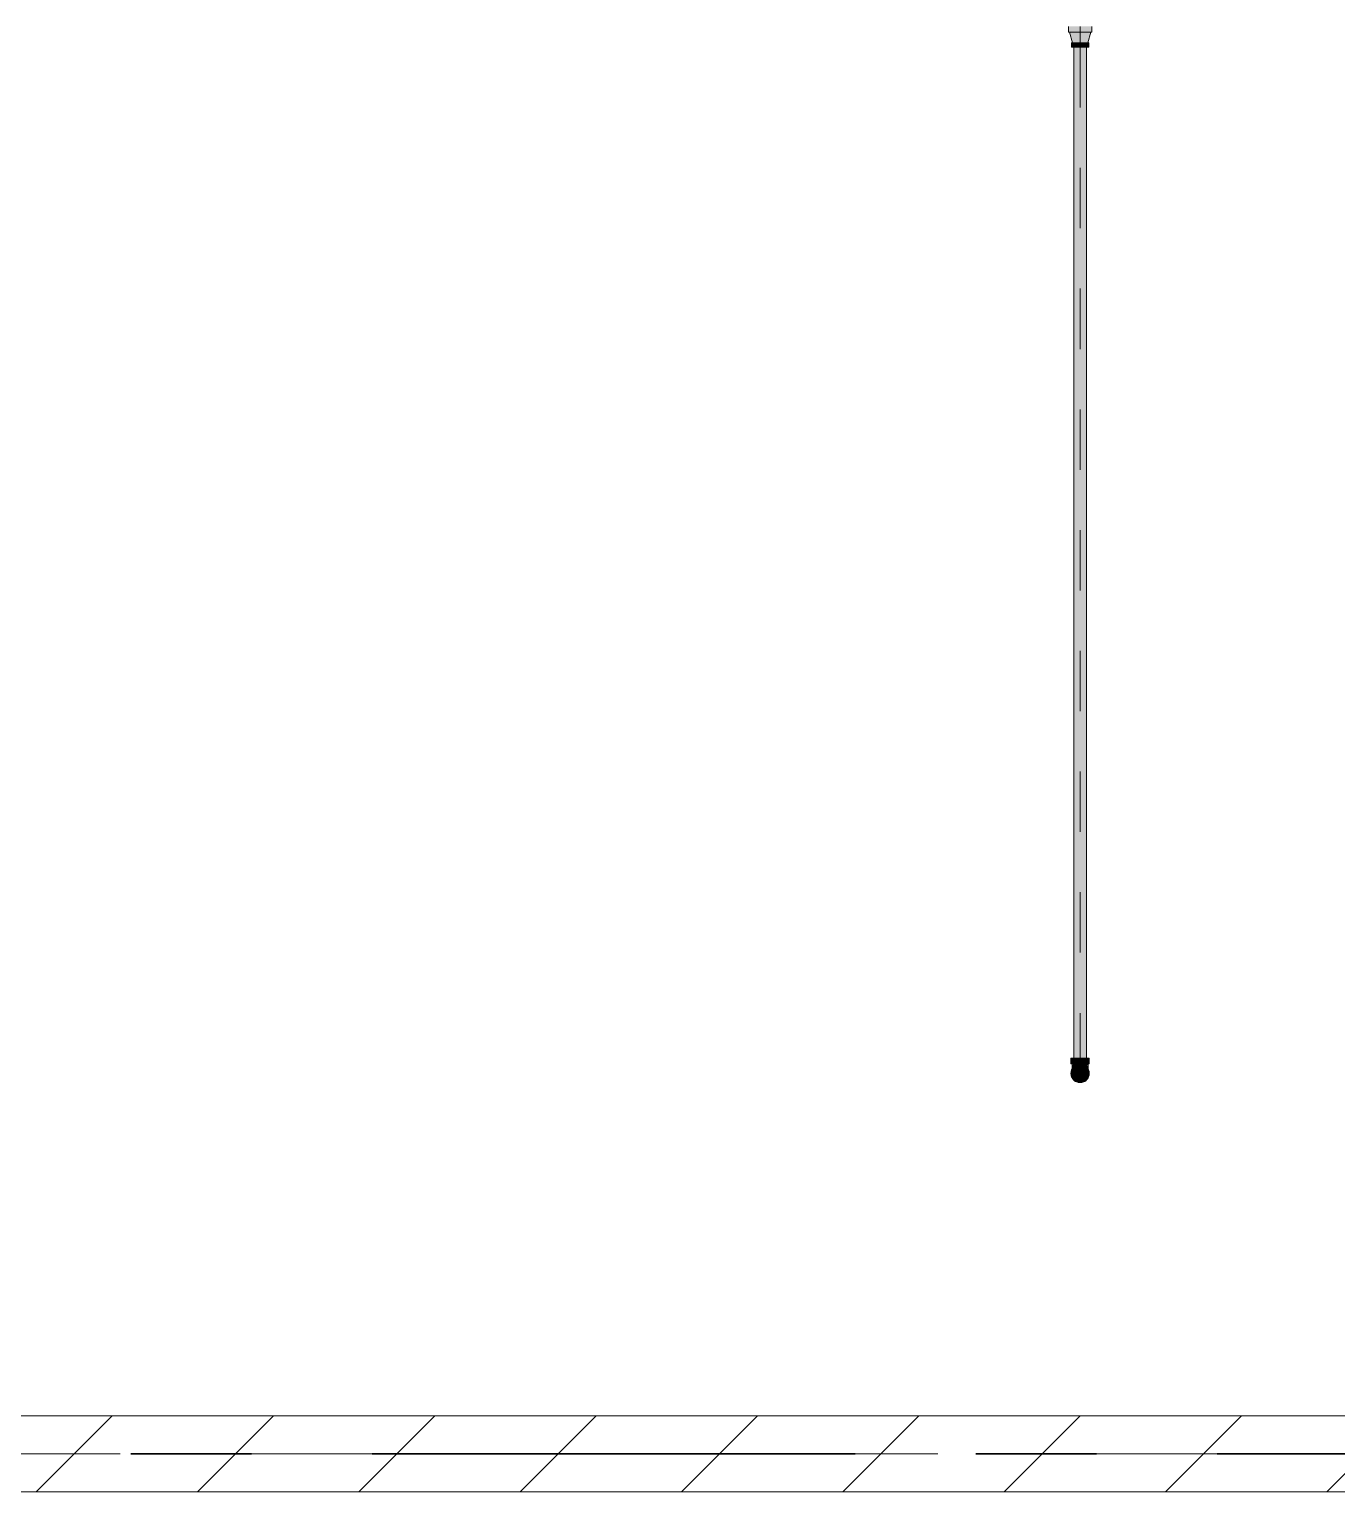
# Model space of a CAD drawing. Header units: millimetres. Extents: x -4000 to 187956, y -58990 to 162485.
# Drawn here: x 9386 to 12825, y 127350 to 131196 of the extents above; entities that cross this region are included whole.
import ezdxf

# ---------------------------------------------------------------- set-up
doc = ezdxf.new("R2010")
doc.units = ezdxf.units.MM
for name, pattern in [('Dash 1_16_', [317.5, 158.75, -158.75]), ('Grid Line', [2222.5, 1270, -317.5, 317.5, -317.5]), ('Grid Line 12_5mm', [2150, 1250, -300, 300, -300])]:
    doc.linetypes.add(name, pattern=pattern)
for name, color, linetype, lineweight in [('A-WALL', 113, 'Continuous', 13), ('A-WALL-PATT', 111, 'Continuous', 13), ('F-SPRN', 3, 'Continuous', 9), ('P-PIPE', 3, 'Continuous', 9), ('P-PIPE-CNTR', 3, 'Continuous', 9), ('S-GRID', 1, 'Continuous', 30)]:
    doc.layers.add(name, color=color, linetype=linetype, lineweight=lineweight)

# ---------------------------------------------------------------- blocks, each defined once
blk = doc.blocks.new('CMF2_NHAXUONG_A_rvt-1-0_000')
at = {"layer": 'A-WALL-PATT', "lineweight": 9}
h = blk.add_hatch(dxfattribs=at)
h.set_pattern_fill('FP_13', color=250, style=0, pattern_type=2)
h.set_pattern_definition([(45, (0, 0), (-212.132, 212.132), [])])
h.paths.add_polyline_path([(20963.6, 127349.9), (22449.8, 127349.9), (22449.8, 127549.9), (7950.1, 127549.9), (7950.1, 127349.9), (18696.1, 127349.9)])
at = {"layer": 'A-WALL', "color": 90, "lineweight": 15}
for p, q in [((22449.8, 127549.9), (7950.1, 127549.9)), ((7950.1, 127349.9), (22449.8, 127349.9))]:
    blk.add_line(p, q, dxfattribs=at)
at = {"layer": 'A-WALL', "color": 35, "lineweight": 15}
for p, q in [((22449.8, 127549.9), (7950.1, 127549.9)), ((7950.1, 127349.9), (22449.8, 127349.9))]:
    blk.add_line(p, q, dxfattribs=at)
at = {"layer": 'S-GRID', "linetype": 'Grid Line 12_5mm', "lineweight": 9}
blk.add_line((-824.3, 127450), (183641.1, 127450), dxfattribs=at)
blk = doc.blocks.new('Sprinkler_Up - DN20-V202-0_000')
at = {"layer": 'F-SPRN', "transparency": 33554534}
for points in [[(-13.5, 0), (-3.9, 0.7), (-1.7, 2.9), (-1.2, 3.5), (-0.6, 4), (0.6, 4), (1.2, 3.5), (1.7, 2.9), (4.6, 0), (22.2, 0), (18, 13.1), (6.9, 21.2), (-6.9, 21.2), (-18, 13.1), (-22.2, 0)], [(0, -21.2), (6.9, -21.2), (18, -13.1), (22.2, 0), (3.9, -0.7), (1.7, -2.9), (1.2, -3.5), (0.6, -4), (-0.6, -4), (-1.2, -3.5), (-1.7, -2.9), (-4.6, 0), (-22.2, 0), (-18, -13.1), (-6.9, -21.2)], [(0, -16.7), (4.3, -16.1), (11.8, -11.8), (16.1, -4.3), (16.1, 4.3), (11.8, 11.8), (8.3, 14.4), (0, 16.7), (-4.3, 16.1), (-11.8, 11.8), (-16.1, 4.3), (-16.1, -4.3), (-11.8, -11.8), (-8.3, -14.4)], [(0, -15.6), (7.8, -13.5), (13.5, -7.8), (15.1, -4), (15.1, 4), (13.5, 7.8), (7.8, 13.5), (0, 15.6), (-7.8, 13.5), (-11, 11), (-15.1, 4), (-15.1, -4), (-11, -11), (-7.8, -13.5)], [(-10.9, -5.5), (-10.9, 5.4), (-14.5, 5.4), (-14.5, -5.5)], [(-7.7, -5.5), (-7.7, 5.4), (-10.9, 5.4), (-10.9, -5.5)], [(0, -5.5), (0, 5.4), (-7.7, 5.4), (-7.7, -5.5)], [(0, 0), (5.7, 0), (2.9, 4.9), (-2.9, 4.9), (-5.7, 0)], [(-2.9, -4.9), (2.9, -4.9), (5.7, 0), (-5.7, 0)], [(-4.6, 0), (4.6, 0), (0, 4.6)], [(0, -4.6), (4.6, 0), (-4.6, 0)], [(0, -2.6), (1.3, 0), (-1.8, 0)], [(-1.3, 0), (1.8, 0), (0, 2.6)], [(7.7, -5.5), (7.7, 5.4), (0, 5.4), (0, -5.5)], [(10.9, -5.5), (10.9, 5.4), (7.7, 5.4), (7.7, -5.5)], [(14.5, -5.5), (14.5, 5.4), (10.9, 5.4), (10.9, -5.5)]]:
    blk.add_hatch(color=1, dxfattribs=at).paths.add_polyline_path(points)
at = {"layer": 'F-SPRN', "color": 1}
for p, q in [((-11.5, 5.4), (-14.5, 5.4)), ((-14.5, 5.4), (-11.3, 5.4)), ((-14.5, 5.4), (-14.5, 3.7)), ((-14.5, 3.3), (-14.5, 0)), ((-11.5, 5.4), (-11.5, 4)), ((-10.9, 1.9), (-10.9, 3.6)), ((-10.8, 5.4), (-8, 5.4)), ((-8.1, 5.4), (-10.8, 5.4)), ((-8.1, 5.4), (-8.1, 2.8)), ((-8.1, 2.5), (-8.1, 0.7)), ((-7.7, 4.8), (-7.7, 2.7)), ((-7.7, 4.8), (-7.7, 2.7)), ((-7.7, 2.1), (-7.7, 0.5)), ((-7.7, 2.1), (-7.7, 0.5)), ((-6.7, 5.4), (-4.7, 5.4)), ((-5.8, 3.8), (-5.8, 2.2)), ((-2.1, 0), (-2.1, 0)), ((-2.1, 0), (-2.1, -0.1)), ((-0.6, 2), (-0.6, 2)), ((-0.5, 2), (-0.6, 2)), ((0, 2.1), (-0.1, 2.1)), ((2.1, 0), (2.1, 0.1)), ((2.1, 0), (2.1, 0)), ((4.7, 5.4), (6.5, 5.4)), ((7.7, 5.4), (10.8, 5.4)), ((7.7, 5.2), (7.7, 2.7)), ((7.7, 5.2), (7.7, 2.7)), ((7.7, 2.3), (7.7, 0.5)), ((7.7, 2.3), (7.7, 0.5)), ((10.8, 5.4), (8.1, 5.4)), ((8.1, 5.4), (8.1, 2.8)), ((8.1, 2.5), (8.1, 0.4)), ((10.9, 5.4), (14.5, 5.4)), ((10.9, 3.6), (10.9, 0.2)), ((14.5, 5.4), (11.5, 5.4)), ((11.5, 5.4), (11.5, 4)), ((11.5, 3), (11.5, 0.2)), ((14.5, 5.4), (14.5, -5.5)), ((-14.5, -1.3), (-14.5, -3.7)), ((-11.1, -5.5), (-14.5, -5.5)), ((-14.5, -5.5), (-11.5, -5.5)), ((-10.9, -2.6), (-10.9, -1.3)), ((-10.8, -5.5), (-8.1, -5.5)), ((-7.8, -5.5), (-10.8, -5.5)), ((-8.1, -4.2), (-8.1, -5.5)), ((-7.7, -2.7), (-7.7, -4)), ((-7.7, -2.7), (-7.7, -4)), ((-7, -5.5), (-5.8, -5.5)), ((-4.8, -5.5), (-7, -5.5)), ((-5.8, -2.3), (-5.8, -3.8)), ((0, -2.1), (0.1, -2.1)), ((2, -0.7), (2, -0.6)), ((7, -5.5), (4.8, -5.5)), ((5.8, -2.2), (5.8, -3.8)), ((5.8, -5.5), (7, -5.5)), ((7.7, -0.5), (7.7, -2.3)), ((7.7, -0.5), (7.7, -2.3)), ((7.7, -2.7), (7.7, -5.4)), ((7.7, -2.7), (7.7, -5.4)), ((10.8, -5.5), (7.7, -5.5)), ((8.1, -0.4), (8.1, -2.5)), ((8.1, -2.8), (8.1, -5.5)), ((8.1, -5.5), (10.8, -5.5)), ((10.9, -0.2), (10.9, -3.6)), ((14.5, -5.5), (10.9, -5.5)), ((11.5, -0.2), (11.5, -3)), ((11.5, -4), (11.5, -5.5)), ((11.5, -5.5), (14.5, -5.5))]:
    blk.add_line(p, q, dxfattribs=at)
at = {"layer": 'F-SPRN', "color": 1, "flags": 128}
for points in [[(-0.6, 2), (-0.7, 2), (-0.8, 1.9), (-0.9, 1.9), (-0.9, 1.9), (-1, 1.8), (-1.1, 1.8), (-1.2, 1.7), (-1.2, 1.7), (-1.3, 1.6), (-1.4, 1.6), (-1.4, 1.5), (-1.5, 1.5), (-1.5, 1.4), (-1.6, 1.3), (-1.6, 1.3), (-1.7, 1.2), (-1.7, 1.1), (-1.8, 1.1), (-1.8, 1), (-1.9, 0.9), (-1.9, 0.8), (-1.9, 0.8), (-2, 0.7), (-2, 0.6), (-2, 0.5), (-2, 0.5), (-2, 0.4), (-2.1, 0.3), (-2.1, 0.2), (-2.1, 0.1), (-2.1, 0)], [(-0.1, 2.1), (-0.1, 2.1), (-0.2, 2.1), (-0.3, 2.1), (-0.4, 2), (-0.5, 2)], [(2.1, 0.1), (2.1, 0.2), (2.1, 0.2), (2.1, 0.3), (2, 0.4), (2, 0.5), (2, 0.6), (2, 0.7), (1.9, 0.7), (1.9, 0.8), (1.9, 0.9), (1.8, 1), (1.8, 1), (1.8, 1.1), (1.7, 1.2), (1.7, 1.2), (1.6, 1.3), (1.6, 1.4), (1.5, 1.4), (1.4, 1.5), (1.4, 1.5), (1.3, 1.6), (1.3, 1.7), (1.2, 1.7), (1.1, 1.7), (1.1, 1.8), (1, 1.8), (0.9, 1.9), (0.8, 1.9), (0.8, 1.9), (0.7, 2), (0.6, 2), (0.5, 2), (0.4, 2), (0.4, 2), (0.3, 2.1), (0.2, 2.1), (0.1, 2.1), (0, 2.1)], [(-2.1, -0.1), (-2.1, -0.2), (-2.1, -0.2), (-2.1, -0.3)], [(-2.1, -0.3), (-2, -0.4), (-2, -0.5), (-2, -0.6), (-2, -0.7), (-1.9, -0.7), (-1.9, -0.8), (-1.9, -0.9), (-1.8, -1), (-1.8, -1), (-1.8, -1.1), (-1.7, -1.2), (-1.7, -1.2), (-1.6, -1.3), (-1.6, -1.4), (-1.5, -1.4), (-1.4, -1.5), (-1.4, -1.5), (-1.3, -1.6), (-1.3, -1.7), (-1.2, -1.7), (-1.1, -1.7), (-1.1, -1.8), (-1, -1.8), (-0.9, -1.9), (-0.8, -1.9), (-0.8, -1.9), (-0.7, -2), (-0.6, -2), (-0.5, -2), (-0.4, -2), (-0.4, -2), (-0.3, -2.1), (-0.2, -2.1), (-0.1, -2.1), (0, -2.1)], [(0.1, -2.1), (0.1, -2.1), (0.2, -2.1), (0.3, -2.1), (0.4, -2), (0.5, -2), (0.6, -2), (0.6, -2), (0.7, -2), (0.8, -1.9), (0.9, -1.9), (0.9, -1.9), (1, -1.8), (1.1, -1.8), (1.2, -1.7), (1.2, -1.7), (1.3, -1.6), (1.4, -1.6), (1.4, -1.5), (1.5, -1.5), (1.5, -1.4), (1.6, -1.3), (1.6, -1.3), (1.7, -1.2), (1.7, -1.1), (1.8, -1.1), (1.8, -1), (1.9, -0.9), (1.9, -0.8), (1.9, -0.8), (2, -0.7)], [(2, -0.4), (2.1, -0.3), (2.1, -0.2)], [(2, -0.6), (2, -0.5), (2, -0.5), (2, -0.4)], [(2.1, -0.2), (2.1, -0.1), (2.1, 0)]]:
    blk.add_lwpolyline(points, dxfattribs=at)
at = {"layer": 'F-SPRN', "color": 1}
for radius, start, end in [(22.2, 360, 180), (21.9, 165.6773, 179.2615), (21.9, 144.7698, 164.8151), (21.9, 126.6942, 143.2701), (16.7, 167.6802, 180), (16.7, 167.6802, 180), (16.7, 155.3879, 164.9693), (16.7, 155.3879, 164.9693), (15.6, 166.4265, 180), (15.6, 166.4265, 180), (15.6, 150.9409, 165), (15.6, 159.6139, 165), (16.7, 136.7213, 149.931), (16.7, 136.7213, 149.931), (15.6, 150.9409, 156.3845), (15.6, 138.4214, 150), (15.6, 138.4214, 150), (21.9, 108.2621, 125.7507), (16.7, 121.4181, 130.5751), (16.7, 121.4181, 130.5751), (15.6, 120.5262, 133.2078), (15.6, 120.5262, 133.2078), (16.7, 106.5995, 120), (16.7, 106.5995, 120), (15.6, 114.4363, 119.9813), (15.6, 114.4363, 119.9813), (21.9, 99.348, 107.901), (4.63, 155.7832, 180), (4.63, 155.7832, 180), (16.7, 96.4143, 105), (16.7, 96.4143, 105), (4.63, 109.0192, 138.2703), (4.63, 109.0192, 138.2703), (21.9, 90.145, 98.8503), (15.6, 95.5762, 100.6843), (15.6, 95.5762, 100.6843), (2.56, 109.0192, 168.8278), (2.56, 109.0192, 168.8278), (2.04, 109.0192, 180), (16.7, 83.0684, 90), (16.7, 83.0684, 90), (4.63, 17.9592, 90), (4.63, 17.9592, 90), (3.81, 57.0577, 90), (2.56, 14.5599, 90), (2.56, 14.5599, 90), (2.04, 10.4703, 90), (21.9, 72.5583, 89.4624), (15.6, 75.573, 80.5892), (15.6, 75.573, 80.5892), (3.81, 16.1605, 43.8358), (15.6, 67.5614, 74.5481), (15.6, 67.5614, 74.5481), (16.7, 60, 75), (16.7, 60, 75), (15.6, 60.0187, 65.5637), (15.6, 60.0187, 65.5637), (21.9, 54.2493, 71.7379), (15.6, 46.7922, 60), (15.6, 46.7922, 60), (16.7, 49.4249, 58.5819), (16.7, 49.4249, 58.5819), (15.6, 30, 41.5786), (15.6, 30, 41.5786), (16.7, 30, 43.2787), (16.7, 30, 43.2787), (21.9, 36.7299, 53.3058), (15.6, 23.6155, 29.5646), (15.6, 15, 29.5646), (15.6, 15, 20.3861), (16.7, 15, 24.6121), (16.7, 15, 24.6121), (15.6, 360, 13.6618), (15.6, 0, 13.6618), (16.7, 360, 12.3198), (16.7, 0, 12.3198), (21.9, 15.1849, 35.2302), (21.9, 0.7385, 14.3227), (22.2, 180, 360), (21.9, 180.7385, 194.3227), (21.9, 195.1849, 215.2302), (21.9, 216.7299, 233.3058), (16.7, 180, 192.3198), (16.7, 180, 192.3198), (16.7, 195.0307, 204.6121), (16.7, 195.0307, 204.6121), (15.6, 181.9082, 193.6618), (15.6, 181.9082, 193.6618), (15.6, 197.3339, 209.5646), (15.6, 197.3339, 209.5646), (16.7, 210.069, 223.2787), (16.7, 210.069, 223.2787), (15.6, 212.5472, 221.5786), (15.6, 212.5472, 221.5786), (21.9, 234.2493, 251.7379), (16.7, 229.4249, 238.5819), (16.7, 229.4249, 238.5819), (15.6, 233.795, 240), (15.6, 233.795, 240), (16.7, 240, 255), (16.7, 240, 255), (15.6, 240.0187, 254.5481), (15.6, 240.0187, 254.5481), (21.9, 252.5583, 269.4624), (4.63, 197.9592, 0), (4.63, 197.9592, 270), (15.6, 255, 267.64), (15.6, 255, 267.64), (3.81, 196.1605, 360), (2.56, 191.1677, 0), (2.56, 191.1677, 360), (2.04, 190.4703, 0), (16.7, 263.0684, 270), (16.7, 263.0684, 270), (4.63, 270, 360), (21.9, 270.145, 278.8503), (15.6, 275.5762, 280.6843), (15.6, 275.5762, 280.6843), (16.7, 276.4143, 285), (16.7, 276.4143, 285), (21.9, 279.348, 287.901), (16.7, 286.5995, 300), (16.7, 286.5995, 300), (15.6, 294.4363, 299.9813), (15.6, 294.4363, 299.9813), (21.9, 288.2621, 305.7507), (15.6, 300, 313.2078), (15.6, 300, 313.2078), (16.7, 301.4181, 310.5751), (16.7, 301.4181, 310.5751), (15.6, 318.4214, 330), (15.6, 318.4214, 330), (16.7, 316.7213, 330), (16.7, 316.7213, 330), (21.9, 306.6942, 323.2701), (15.6, 330.4354, 345), (15.6, 330.4354, 336.3845), (15.6, 339.6139, 345), (15.6, 346.3382, 360), (15.6, 346.3382, 360), (16.7, 335.3879, 345), (16.7, 335.3879, 345), (16.7, 347.6802, 360), (16.7, 347.6802, 360), (21.9, 324.7698, 344.8151), (21.9, 345.6773, 359.2615)]:
    blk.add_arc((0, 0), radius, start, end, dxfattribs=at)
blk = doc.blocks.new('Steel_Transition_Threaded_HoaPhat - Standard-V190-0_000')
at = {"layer": 'P-PIPE', "lineweight": 13, "transparency": 33554534}
h = blk.add_hatch(color=1, dxfattribs=at)
h.paths.add_polyline_path([(6750, 128427.6), (6755.8, 128428.4), (6761.3, 128430.6), (6765.9, 128434.2), (6769.5, 128438.8), (6771.7, 128444.3), (6772.5, 128450.1), (6771.7, 128455.9), (6769.5, 128461.3), (6765.9, 128466), (6761.3, 128469.6), (6755.8, 128471.8), (6750, 128472.6), (6744.2, 128471.8), (6738.8, 128469.6), (6734.1, 128466), (6730.5, 128461.3), (6728.3, 128455.9), (6727.5, 128450.1), (6728.3, 128444.3), (6730.5, 128438.8), (6734.1, 128434.2), (6738.8, 128430.6), (6744.2, 128428.4)])
h.paths.add_polyline_path([(6750, 128430), (6744.8, 128430.7), (6740, 128432.7), (6735.8, 128435.9), (6732.6, 128440), (6730.6, 128444.9), (6729.9, 128450.1), (6730.6, 128455.3), (6732.6, 128460.1), (6735.8, 128464.3), (6740, 128467.5), (6744.8, 128469.5), (6750, 128470.2), (6755.2, 128469.5), (6760.1, 128467.5), (6764.2, 128464.3), (6767.4, 128460.1), (6769.4, 128455.3), (6770.1, 128450.1), (6769.4, 128444.9), (6767.4, 128440), (6764.2, 128435.9), (6760.1, 128432.7), (6755.2, 128430.7)])
for points in [[(6750, 128430), (6750, 128433.7), (6741.8, 128435.9), (6735.8, 128441.9), (6733.6, 128450.1), (6735.8, 128458.3), (6741.8, 128464.3), (6750, 128466.5), (6750, 128470.2), (6744.8, 128469.5), (6740, 128467.5), (6735.8, 128464.3), (6732.6, 128460.1), (6730.6, 128455.3), (6729.9, 128450.1), (6730.6, 128444.9), (6732.6, 128440), (6735.8, 128435.9), (6740, 128432.7), (6744.8, 128430.7)], [(6750, 128431.6), (6754.8, 128432.2), (6759.3, 128434.1), (6763.1, 128437), (6766, 128440.8), (6767.9, 128445.3), (6768.5, 128450.1), (6767.9, 128454.9), (6766, 128459.3), (6763.1, 128463.2), (6759.3, 128466.1), (6754.8, 128468), (6750, 128468.6), (6745.2, 128468), (6740.8, 128466.1), (6736.9, 128463.2), (6734, 128459.3), (6732.1, 128454.9), (6731.5, 128450.1), (6732.1, 128445.3), (6734, 128440.8), (6736.9, 128437), (6740.8, 128434.1), (6745.2, 128432.2)], [(6750, 128430), (6755.2, 128430.7), (6760.1, 128432.7), (6764.2, 128435.9), (6767.4, 128440), (6769.4, 128444.9), (6770.1, 128450.1), (6769.4, 128455.3), (6767.4, 128460.1), (6764.2, 128464.3), (6760.1, 128467.5), (6755.2, 128469.5), (6750, 128470.2), (6750, 128466.5), (6758.2, 128464.3), (6764.2, 128458.3), (6766.4, 128450.1), (6764.2, 128441.9), (6758.2, 128435.9), (6750, 128433.7)]]:
    blk.add_hatch(color=1, dxfattribs=at).paths.add_polyline_path(points)
at = {"layer": 'P-PIPE', "color": 20, "lineweight": 13}
for radius, start, end in [(22.5, 90, 270), (22.5, 135, 150), (20.1, 135, 148.1553), (18.5, 136.4297, 150), (18.5, 136.4297, 150), (22.5, 120, 135), (20.1, 128.8856, 135), (18.5, 123.4976, 133.2041), (18.5, 123.4976, 133.2041), (20.1, 120, 125.0043), (22.5, 105, 120), (16.4, 121.0738, 128.0319), (20.1, 109.6859, 120), (18.5, 106.819, 120), (18.5, 106.819, 120), (16.4, 115.1607, 120), (16.4, 107.4657, 111.9681), (22.5, 90, 105), (20.1, 100.9975, 105), (18.5, 91.4353, 103.2046), (18.5, 91.4353, 103.2046), (16.4, 96.2132, 104.6042), (20.1, 90.5246, 98.5089), (22.5, 75, 90), (22.5, 270, 90), (18.5, 78.0986, 90), (18.5, 78.0986, 90), (20.1, 75.0607, 87.9279), (18.5, 60, 75), (18.5, 60, 75), (16.4, 66.9681, 72.9388), (20.1, 60, 75), (22.5, 60, 75), (16.4, 50.4733, 56.6389), (20.1, 54.9957, 60), (18.5, 46.7959, 56.5024), (18.5, 46.7959, 56.5024), (22.5, 45, 60), (20.1, 45, 51.1144), (18.5, 30, 43.5703), (18.5, 30, 43.5703), (20.1, 31.8447, 45), (22.5, 30, 45), (22.5, 165, 180), (22.5, 180, 195), (22.5, 150, 165), (22.5, 195, 210), (20.1, 166.0499, 180), (20.1, 180, 193.9501), (22.5, 210, 225), (20.1, 150, 162.7449), (20.1, 197.2551, 210), (18.5, 166.5939, 193.4061), (18.5, 166.5939, 180), (18.5, 180, 193.4061), (18.5, 157.6232, 165), (18.5, 157.6232, 165), (18.5, 195, 202.3768), (18.5, 195, 202.3768), (20.1, 211.8447, 225), (16.4, 168.5467, 178.9063), (16.4, 184.8393, 191.4533), (18.5, 210, 223.5703), (18.5, 210, 223.5703), (22.5, 225, 240), (16.4, 158.0319, 163.506), (16.4, 143.5463, 150), (20.1, 225, 231.1144), (16.4, 210.6635, 216.4537), (18.5, 226.7959, 236.5024), (18.5, 226.7959, 236.5024), (20.1, 234.9957, 240), (22.5, 240, 255), (16.4, 230.4733, 236.6389), (20.1, 240, 255), (18.5, 240, 255), (18.5, 240, 255), (16.4, 240, 246.5955), (22.5, 255, 270), (16.4, 250.3629, 255), (20.1, 255.0607, 267.9279), (18.5, 258.0986, 270), (18.5, 258.0986, 270), (16.4, 264.1652, 268.506), (22.5, 270, 285), (20.1, 270.5246, 278.5089), (18.5, 271.4353, 283.2046), (18.5, 271.4353, 283.2046), (16.4, 276.2132, 283.9063), (20.1, 280.9975, 285), (16.4, 287.4657, 291.9681), (18.5, 286.819, 300), (18.5, 286.819, 300), (22.5, 285, 300), (16.4, 293.4045, 300), (20.1, 289.6859, 300), (20.1, 300, 305.0043), (18.5, 303.4976, 313.2041), (18.5, 303.4976, 313.2041), (22.5, 300, 315), (20.1, 308.8856, 315), (16.4, 30, 38.0319), (18.5, 316.4297, 330), (18.5, 316.4297, 330), (20.1, 315, 328.1553), (16.4, 338.0319, 342.8691), (22.5, 315, 330), (16.4, 353.5463, 8.0319), (18.5, 15, 22.3768), (18.5, 15, 22.3768), (18.5, 337.6232, 345), (18.5, 337.6232, 345), (20.1, 17.2551, 30), (20.1, 330, 342.7449), (18.5, 346.5939, 13.4061), (18.5, 0, 13.4061), (18.5, 346.5939, 0), (22.5, 15, 30), (20.1, 0, 13.9501), (20.1, 346.0499, 0), (22.5, 330, 345), (22.5, 0, 15), (22.5, 345, 0)]:
    blk.add_arc((6750, 128450.1), radius, start, end, dxfattribs=at)
blk = doc.blocks.new('Steel_Elbow_Threaded_HoaPhat - Standard-V203-0_000')
at = {"layer": 'P-PIPE', "lineweight": 13, "transparency": 33554534}
for points in [[(12133, 128475.5), (12150, 128475.5), (12150, 128490.6), (12125.9, 128490.6), (12126.7, 128475.5), (12129.1, 128475.5)], [(12150, 128426), (12156.2, 128426.8), (12162.1, 128429.2), (12167.1, 128433), (12170.9, 128438), (12173.3, 128443.8), (12174.1, 128450.1), (12173.3, 128456.3), (12170.9, 128462.1), (12167.1, 128467.1), (12162.1, 128471), (12156.2, 128473.4), (12150, 128474.2), (12143.8, 128473.4), (12137.9, 128471), (12133, 128467.1), (12129.1, 128462.1), (12126.7, 128456.3), (12125.9, 128450.1), (12126.7, 128443.8), (12129.1, 128438), (12133, 128433), (12137.9, 128429.2), (12143.8, 128426.8)], [(12174.1, 128475.5), (12173.3, 128490.6), (12150, 128490.6), (12150, 128475.5), (12173.3, 128475.5)]]:
    blk.add_hatch(color=1, dxfattribs=at).paths.add_polyline_path(points)
h = blk.add_hatch(color=1, dxfattribs=at)
h.paths.add_polyline_path([(12142.8, 128470), (12140.3, 128470), (12144.1, 128471.9)])
h.paths.add_polyline_path([(12129.8, 128460.2), (12131.2, 128460.7), (12137.2, 128467.6), (12142.8, 128470), (12150, 128471.2), (12150, 128475.5), (12131.7, 128475.5), (12130.3, 128471.7), (12130.1, 128464.3)])
h = blk.add_hatch(color=1, dxfattribs=at)
h.paths.add_polyline_path([(12166.9, 128465.3), (12169.5, 128460.7), (12168.6, 128464.6)])
h.paths.add_polyline_path([(12170.9, 128458.6), (12170.6, 128467.2), (12169.5, 128466.8), (12169.4, 128470.9), (12170.7, 128471.2), (12169.6, 128475.5), (12150, 128475.5), (12150, 128471.2), (12157.2, 128470), (12155.9, 128471.9), (12163.4, 128467.2), (12167.4, 128463.1), (12166.2, 128468.2), (12168.6, 128464.6)])
at = {"layer": 'P-PIPE', "color": 20, "lineweight": 13}
for p, q in [((12125.9, 128490.6), (12125.9, 128475.5)), ((12126.7, 128490.6), (12125.9, 128490.6)), ((12150, 128490.6), (12125.9, 128490.6)), ((12125.9, 128475.5), (12126.7, 128475.5)), ((12125.9, 128475.5), (12150, 128475.5)), ((12129.1, 128490.6), (12126.7, 128490.6)), ((12126.7, 128475.5), (12129.1, 128475.5)), ((12129.2, 128475.5), (12128.9, 128475.5)), ((12129.2, 128475.5), (12128.9, 128475.5)), ((12128.9, 128460.9), (12128.9, 128461.8)), ((12133, 128490.6), (12129.1, 128490.6)), ((12129.1, 128475.5), (12131.5, 128475.5)), ((12131.7, 128475.5), (12129.2, 128475.5)), ((12131.7, 128475.5), (12129.2, 128475.5)), ((12131.5, 128475.5), (12133, 128475.5)), ((12132.8, 128475.5), (12131.7, 128475.5)), ((12136.4, 128475.5), (12131.7, 128475.5)), ((12137.9, 128490.6), (12133.8, 128490.6)), ((12136.4, 128475.5), (12133.8, 128475.5)), ((12134, 128475.5), (12142.7, 128475.5)), ((12142.8, 128475.5), (12136.4, 128475.5)), ((12142.8, 128475.5), (12136.4, 128475.5)), ((12143.8, 128490.6), (12138.2, 128490.6)), ((12150, 128475.5), (12143.7, 128475.5)), ((12150, 128475.5), (12143.7, 128475.5)), ((12150, 128490.6), (12143.8, 128490.6)), ((12143.8, 128475.5), (12150, 128475.5)), ((12156.2, 128490.6), (12150, 128490.6)), ((12174.1, 128490.6), (12150, 128490.6)), ((12150, 128475.5), (12156.2, 128475.5)), ((12150, 128475.5), (12174.1, 128475.5)), ((12156.3, 128475.5), (12150, 128475.5)), ((12156.3, 128475.5), (12150, 128475.5)), ((12161.8, 128490.6), (12156.2, 128490.6)), ((12163.6, 128475.5), (12157.2, 128475.5)), ((12163.6, 128475.5), (12157.2, 128475.5)), ((12157.3, 128475.5), (12166, 128475.5)), ((12166.2, 128490.6), (12162.1, 128490.6)), ((12166.2, 128475.5), (12163.6, 128475.5)), ((12168.3, 128475.5), (12163.6, 128475.5)), ((12170.9, 128490.6), (12167.1, 128490.6)), ((12167.1, 128475.5), (12169.7, 128475.5)), ((12168.3, 128475.5), (12167.2, 128475.5)), ((12169.9, 128475.5), (12168.3, 128475.5)), ((12170.8, 128475.5), (12168.3, 128475.5)), ((12169.7, 128475.5), (12170.9, 128475.5)), ((12170.8, 128475.5), (12169.9, 128475.5)), ((12171.2, 128475.5), (12170.8, 128475.5)), ((12171.2, 128475.5), (12170.8, 128475.5)), ((12173.3, 128490.6), (12170.9, 128490.6)), ((12170.9, 128475.5), (12173.3, 128475.5)), ((12171.2, 128462), (12171.2, 128461.2)), ((12174.1, 128490.6), (12173.3, 128490.6)), ((12173.3, 128475.5), (12174.1, 128475.5)), ((12174.1, 128475.5), (12174.1, 128490.6)), ((12128.9, 128460.1), (12128.9, 128460.9)), ((12128.9, 128459.3), (12128.9, 128460.1)), ((12128.9, 128458.5), (12128.9, 128459.3)), ((12128.9, 128457.8), (12128.9, 128458.5)), ((12128.9, 128457.1), (12128.9, 128457.8)), ((12128.9, 128456.4), (12128.9, 128457.1)), ((12128.9, 128455.7), (12128.9, 128456.4)), ((12128.9, 128455.1), (12128.9, 128455.7)), ((12128.9, 128454.5), (12128.9, 128455.1)), ((12128.9, 128454), (12128.9, 128454.5)), ((12128.9, 128451.1), (12128.9, 128451.4)), ((12128.9, 128450.1), (12128.9, 128450.1)), ((12128.9, 128449.9), (12128.9, 128450.1)), ((12128.9, 128449), (12128.9, 128449.9)), ((12128.9, 128448.2), (12128.9, 128449)), ((12129, 128447.3), (12128.9, 128448.2)), ((12129.5, 128444.8), (12129.3, 128445.7)), ((12129.7, 128444), (12129.5, 128444.8)), ((12130, 128443.2), (12129.7, 128444)), ((12130.3, 128442.4), (12130, 128443.2)), ((12131.3, 128440.1), (12131, 128440.9)), ((12131.8, 128439.4), (12131.3, 128440.1)), ((12132.2, 128438.7), (12131.8, 128439.4)), ((12135.4, 128434.8), (12134.8, 128435.4)), ((12137.4, 128433.1), (12136.7, 128433.6)), ((12142.6, 128430.3), (12141.8, 128430.6)), ((12143.3, 128430), (12142.6, 128430.3)), ((12150.2, 128428.9), (12150, 128428.9)), ((12152.8, 128429.1), (12151.9, 128429)), ((12153.6, 128429.2), (12152.8, 128429.1)), ((12159.2, 128431.1), (12158.4, 128430.7)), ((12160, 128431.4), (12159.2, 128431.1)), ((12160.7, 128431.8), (12160, 128431.4)), ((12162.8, 128433.3), (12162.1, 128432.8)), ((12163.5, 128433.8), (12162.8, 128433.3)), ((12164.1, 128434.3), (12163.5, 128433.8)), ((12164.7, 128434.9), (12164.1, 128434.3)), ((12165.3, 128435.5), (12164.7, 128434.9)), ((12165.9, 128436.1), (12165.3, 128435.5)), ((12166.4, 128436.8), (12165.9, 128436.1)), ((12167, 128437.5), (12166.4, 128436.8)), ((12167.5, 128438.1), (12167, 128437.5)), ((12167.9, 128438.9), (12167.5, 128438.1)), ((12169.1, 128441.1), (12168.8, 128440.3)), ((12169.5, 128441.9), (12169.1, 128441.1)), ((12169.8, 128442.6), (12169.5, 128441.9)), ((12170.1, 128443.4), (12169.8, 128442.6)), ((12170.3, 128444.2), (12170.1, 128443.4)), ((12170.5, 128445.1), (12170.3, 128444.2)), ((12170.7, 128445.9), (12170.5, 128445.1)), ((12170.9, 128446.7), (12170.7, 128445.9)), ((12171.2, 128461.2), (12171.2, 128460.3)), ((12171.2, 128460.3), (12171.2, 128459.5)), ((12171.2, 128459.5), (12171.2, 128458.7)), ((12171.2, 128458.7), (12171.2, 128458)), ((12171.2, 128458), (12171.2, 128457.3)), ((12171.2, 128457.3), (12171.2, 128456.6)), ((12171.2, 128456.6), (12171.2, 128455.9)), ((12171.2, 128455.9), (12171.2, 128455.3)), ((12171.2, 128455.3), (12171.2, 128454.7)), ((12171.2, 128454.7), (12171.2, 128454.1)), ((12171.2, 128453.1), (12171.2, 128452.6)), ((12171.2, 128451.8), (12171.2, 128451.5)), ((12171.2, 128450.5), (12171.2, 128450.3)), ((12171.2, 128450.3), (12171.2, 128450.2)), ((12171.2, 128450.2), (12171.2, 128450.1)), ((12171.2, 128450.1), (12171.2, 128450.1))]:
    blk.add_line(p, q, dxfattribs=at)
at = {"layer": 'P-PIPE', "color": 20, "lineweight": 13, "flags": 128}
for points in [[(12128.9, 128461.8), (12128.9, 128462.6), (12128.9, 128463.5), (12128.9, 128464.4), (12128.9, 128465.4), (12128.9, 128466.3), (12128.9, 128467.3), (12128.9, 128468.2), (12128.9, 128469.2), (12128.9, 128470.2), (12128.9, 128471.2), (12128.9, 128472.2), (12128.9, 128473.2), (12128.9, 128474.2), (12128.9, 128475.2), (12128.9, 128475.5)], [(12171.2, 128475.5), (12171.2, 128474.5), (12171.2, 128473.5), (12171.2, 128472.5), (12171.2, 128471.5), (12171.2, 128470.5), (12171.2, 128469.5), (12171.2, 128468.5), (12171.2, 128467.5), (12171.2, 128466.6), (12171.2, 128465.6), (12171.2, 128464.7), (12171.2, 128463.8), (12171.2, 128462.9), (12171.2, 128462)], [(12128.9, 128453), (12128.9, 128453.4), (12128.9, 128454)], [(12128.9, 128451.4), (12128.9, 128451.7), (12128.9, 128452.1), (12128.9, 128452.5), (12128.9, 128453)], [(12128.9, 128450.6), (12128.9, 128450.8), (12128.9, 128451.1)], [(12128.9, 128450.1), (12128.9, 128450.2), (12128.9, 128450.3), (12128.9, 128450.4), (12128.9, 128450.6)], [(12129.3, 128445.7), (12129.2, 128446.5), (12129, 128447.3)], [(12131, 128440.9), (12130.6, 128441.6), (12130.3, 128442.4)], [(12133.7, 128436.6), (12133.2, 128437.3), (12132.7, 128438), (12132.2, 128438.7)], [(12134.8, 128435.4), (12134.3, 128436), (12133.7, 128436.6)], [(12136.7, 128433.6), (12136.1, 128434.2), (12135.4, 128434.8)], [(12138.8, 128432.2), (12138.1, 128432.6), (12137.4, 128433.1)], [(12140.2, 128431.3), (12139.5, 128431.7), (12138.8, 128432.2)], [(12141.8, 128430.6), (12141, 128431), (12140.2, 128431.3)], [(12145, 128429.5), (12144.2, 128429.8), (12143.3, 128430)], [(12146.6, 128429.2), (12145.8, 128429.4), (12145, 128429.5)], [(12148.3, 128429), (12147.5, 128429.1), (12146.6, 128429.2)], [(12150, 128428.9), (12149.2, 128429), (12148.3, 128429)], [(12151.9, 128429), (12151.1, 128429), (12150.2, 128428.9)], [(12155.3, 128429.6), (12154.4, 128429.4), (12153.6, 128429.2)], [(12156.9, 128430.1), (12156.1, 128429.8), (12155.3, 128429.6)], [(12158.4, 128430.7), (12157.7, 128430.4), (12156.9, 128430.1)], [(12162.1, 128432.8), (12161.4, 128432.3), (12160.7, 128431.8)], [(12168.8, 128440.3), (12168.4, 128439.6), (12167.9, 128438.9)], [(12171.1, 128448.4), (12171, 128447.6), (12170.9, 128446.7)], [(12171.2, 128450.1), (12171.1, 128449.2), (12171.1, 128448.4)], [(12171.2, 128454.1), (12171.2, 128453.6), (12171.2, 128453.1)], [(12171.2, 128452.6), (12171.2, 128452.2), (12171.2, 128451.8)], [(12171.2, 128451.5), (12171.2, 128451.2), (12171.2, 128450.9)], [(12171.2, 128450.9), (12171.2, 128450.7), (12171.2, 128450.5)]]:
    blk.add_lwpolyline(points, dxfattribs=at)
at = {"layer": 'P-PIPE', "color": 20, "lineweight": 13}
for radius, start, end in [(24.1, 90, 270), (24.1, 150, 165), (24.1, 135, 150), (24.1, 120, 135), (21.1, 130, 141.5854), (21.1, 112.9377, 125.8024), (24.1, 105, 120), (24.1, 90, 105), (21.1, 99.9464, 104.9657), (21.1, 90, 98.9621), (24.1, 75, 90), (24.1, 270, 90), (21.1, 75.0343, 90), (24.1, 60, 75), (21.1, 60.7988, 67.6705), (21.1, 54.1976, 59.9895), (24.1, 45, 60), (21.1, 38.4146, 50), (24.1, 30, 45), (24.1, 15, 30), (24.1, 165, 180), (24.1, 180, 195), (24.1, 195, 210), (21.1, 172.25, 178.0438), (21.1, 181.9711, 187.2923), (24.1, 210, 225), (21.1, 165.7465, 170), (21.1, 190, 194.2657), (21.1, 150.0076, 164.9665), (21.1, 195.0455, 203.6505), (21.1, 205.3748, 209.9974), (21.1, 213.7495, 218.4271), (24.1, 225, 240), (21.1, 218.9611, 230), (21.1, 234.2198, 247.0686), (24.1, 240, 255), (24.1, 255, 270), (21.1, 255.037, 270), (24.1, 270, 285), (21.1, 271.1041, 276.3537), (21.1, 279.9303, 284.963), (24.1, 285, 300), (21.1, 292.3235, 303.6981), (24.1, 300, 315), (21.1, 310, 321.0389), (21.1, 321.5729, 325.795), (24.1, 315, 330), (21.1, 15.0335, 29.9924), (21.1, 330.0026, 334.1966), (21.1, 336.3495, 344.9545), (21.1, 345.7343, 350), (24.1, 330, 345), (21.1, 1.9562, 7.75), (21.1, 352.7077, 358.0289), (24.1, 0, 15), (24.1, 345, 0)]:
    blk.add_arc((12150, 128450.1), radius, start, end, dxfattribs=at)

msp = doc.modelspace()

# ---------------------------------------------------------------- block references
at = {"lineweight": 5}
msp.add_blockref('CMF2_NHAXUONG_A_rvt-1-0_000', (0, 0), dxfattribs=at)

# ---------------------------------------------------------------- next in the draw order: hatches: boundary and pattern name
at = {"layer": 'P-PIPE', "transparency": 33554534}
for points in [[(12119.2, 131188.6), (12180.8, 131188.6), (12179.8, 131203.5), (12119.2, 131203.5)], [(12164.2, 131160.7), (12170.1, 131160.7), (12177.1, 131188.6), (12121.9, 131188.6), (12130.6, 131160.7), (12160.1, 131160.7)], [(12172.5, 131148.9), (12171.7, 131160.7), (12127.5, 131160.7), (12128.3, 131148.9), (12171.7, 131148.9)], [(12150, 128490.6), (12150, 131148.9), (12133.3, 131148.9), (12133.9, 128490.6), (12145.7, 128490.6)], [(12150, 128490.6), (12166.7, 128490.6), (12166.1, 131148.9), (12150, 131148.9), (12150, 128506)], [(12141.7, 128435.6), (12142.8, 128437.6), (12141.7, 128441.7), (12142.8, 128445.9), (12145.8, 128449), (12157.2, 128454.3), (12158.4, 128458.4), (12157.2, 128462.6), (12155.9, 128464.3), (12150, 128466.8), (12141.7, 128464.6), (12135.5, 128458.4), (12133.3, 128450.1), (12135.5, 128441.7), (12138.2, 128438.3)], [(12150, 128433.4), (12158.4, 128435.6), (12161.8, 128438.3), (12166.1, 128445.8), (12166.1, 128454.4), (12161.8, 128461.9), (12158.4, 128464.6), (12150, 128466.8), (12145.7, 128466.2), (12138.2, 128461.9), (12133.9, 128454.4), (12133.9, 128445.8), (12138.2, 128438.3), (12141.7, 128435.6)]]:
    msp.add_hatch(color=1, dxfattribs=at).paths.add_polyline_path(points)

# ---------------------------------------------------------------- next in the draw order: linework, layer by layer
at = {"layer": 'P-PIPE', "color": 20, "lineweight": 13}
for p, q in [((12119.2, 131203.5), (12119.2, 131188.6)), ((12180.8, 131188.6), (12180.8, 131203.5)), ((12119.2, 131188.6), (12120.3, 131188.6)), ((12119.2, 131188.6), (12180.8, 131188.6)), ((12120.3, 131188.6), (12121.7, 131188.6)), ((12121.9, 131188.6), (12129.9, 131160.7)), ((12123.3, 131188.6), (12142, 131188.6)), ((12127.5, 131160.7), (12127.5, 131148.9)), ((12172.5, 131160.7), (12127.5, 131160.7)), ((12128.3, 131160.7), (12127.5, 131160.7)), ((12129.8, 131160.7), (12128.3, 131160.7)), ((12144.2, 131160.7), (12130.6, 131160.7)), ((12142.7, 131188.6), (12157.3, 131188.6)), ((12150, 131160.7), (12144.8, 131160.7)), ((12155.2, 131160.7), (12150, 131160.7)), ((12169.4, 131160.7), (12155.8, 131160.7)), ((12158, 131188.6), (12171.8, 131188.6)), ((12170.1, 131160.7), (12178.1, 131188.6)), ((12171.7, 131160.7), (12170.2, 131160.7)), ((12172.5, 131160.7), (12171.7, 131160.7)), ((12171.8, 131188.6), (12176.7, 131188.6)), ((12172.5, 131148.9), (12172.5, 131160.7)), ((12178.3, 131188.6), (12179.8, 131188.6)), ((12179.8, 131188.6), (12180.8, 131188.6)), ((12127.5, 131148.9), (12128.3, 131148.9)), ((12127.5, 131148.9), (12172.5, 131148.9)), ((12128.3, 131148.9), (12130.5, 131148.9)), ((12130.5, 131148.9), (12133.2, 131148.9)), ((12133.3, 131148.9), (12133.3, 128490.6)), ((12133.9, 131148.9), (12133.3, 131148.9)), ((12138.2, 131148.9), (12134, 131148.9)), ((12134.1, 131148.9), (12138.1, 131148.9)), ((12161.3, 131148.9), (12138.7, 131148.9)), ((12138.8, 131148.9), (12161.3, 131148.9)), ((12166, 131148.9), (12161.8, 131148.9)), ((12161.9, 131148.9), (12165.9, 131148.9)), ((12166.7, 131148.9), (12166.1, 131148.9)), ((12166.7, 128490.6), (12166.7, 131148.9)), ((12166.8, 131148.9), (12169.5, 131148.9)), ((12169.5, 131148.9), (12171.7, 131148.9)), ((12171.7, 131148.9), (12172.5, 131148.9)), ((12133.3, 128490.6), (12137.9, 128490.6)), ((12138.2, 128490.6), (12161.8, 128490.6)), ((12162.1, 128490.6), (12166.7, 128490.6))]:
    msp.add_line(p, q, dxfattribs=at)
at = {"layer": 'P-PIPE', "color": 1}
for centre, radius, start, end in [((12150, 128458.4), 8.35, 69.0027, 79.2369), ((12150, 128458.4), 8.35, 20.1285, 29.0413), ((12150, 128450.1), 16.7, 46.0317, 57.203), ((12150, 128450.1), 16.7, 39.3092, 45.2846), ((12150, 128450.1), 16.7, 170.1108, 177.203), ((12150, 128450.1), 16.7, 182.797, 189.8892), ((12150, 128450.1), 16.7, 190.2154, 195.2487), ((12150, 128450.1), 16.7, 157.579, 164.2722), ((12150, 128450.1), 16.7, 231.8726, 237.203), ((12150, 128441.7), 8.35, 172.0327, 181.5407), ((12150, 128441.7), 8.35, 199.9004, 209.0413), ((12150, 128441.7), 8.35, 131.0366, 150), ((12150, 128441.7), 8.35, 226.6998, 237.8461), ((12150, 128441.7), 8.35, 115.6806, 125.5287), ((12150, 128441.7), 8.35, 100.6842, 114.0387), ((12150, 128441.7), 8.35, 249.0027, 259.2369), ((12150, 128450.1), 16.7, 264.6626, 273.5288), ((12150, 128441.7), 8.35, 90, 100.6842), ((12150, 128458.4), 8.35, 270, 280.6842), ((12150, 128458.4), 8.35, 316.3183, 330), ((12150, 128458.4), 8.35, 8.0385, 17.9918), ((12150, 128458.4), 8.35, 352.2824, 1.6717), ((12150, 128450.1), 16.7, 308.1274, 313.9683), ((12150, 128450.1), 16.7, 314.7154, 320.6908), ((12150, 128450.1), 16.7, 32.3031, 39.2955), ((12150, 128450.1), 16.7, 23.314, 31.0974), ((12150, 128450.1), 16.7, 328.9026, 336.686), ((12150, 128450.1), 16.7, 16.9375, 22.421), ((12150, 128450.1), 16.7, 337.2636, 343.0625), ((12150, 128450.1), 16.7, 4.3093, 9.8892)]:
    msp.add_arc(centre, radius, start, end, dxfattribs=at)
at = {"layer": 'P-PIPE-CNTR', "color": 20, "lineweight": 13}
for p, q in [((12150, 131203.5), (12150, 131148.9)), ((12150, 128490.6), (12150, 128475.5)), ((12150, 128475.5), (12150, 128474.1)), ((12150, 128474.1), (12150, 128472.3)), ((12150, 128472.2), (12150, 128470.8)), ((12150, 128469.7), (12150, 128467.9)), ((12150, 128464.4), (12150, 128462.9)), ((12150, 128461.9), (12150, 128459.4)), ((12150, 128458.8), (12150, 128457.5)), ((12150, 128457.5), (12150, 128454.1)), ((12150, 128452.5), (12150, 128451)), ((12150, 128450.7), (12150, 128450.1))]:
    msp.add_line(p, q, dxfattribs=at)
at = {"layer": 'P-PIPE-CNTR', "color": 1, "linetype": 'Dash 1_16_'}
for p, q in [((12150, 131148.9), (12150, 128490.6)), ((12150, 131148.9), (12150, 128490.6)), ((12150, 128472.6), (12150, 128475.1)), ((12150, 128471.2), (12150, 128472.6)), ((12150, 128468.6), (12150, 128470.2)), ((12150, 128463.6), (12150, 128465.2)), ((12150, 128459.8), (12150, 128462.6)), ((12125, 128450.1), (12127.5, 128450.1)), ((12127.8, 128450.1), (12131.5, 128450.1)), ((12131.5, 128450.1), (12133.3, 128450.1)), ((12136.9, 128450.1), (12140.4, 128450.1)), ((12140.4, 128450.1), (12142.3, 128450.1)), ((12145.4, 128450.1), (12147.6, 128450.1)), ((12148.7, 128450.1), (12150, 128450.1)), ((12150, 128455.5), (12150, 128459.1)), ((12150, 128452.6), (12150, 128454.3)), ((12150, 128450.1), (12150, 128452.1)), ((12150, 128448), (12150, 128450.1)), ((12150, 128450.1), (12151.3, 128450.1)), ((12150, 128445.9), (12150, 128447.5)), ((12150, 128441.1), (12150, 128444.6)), ((12150, 128438.1), (12150, 128440.4)), ((12150, 128435), (12150, 128436.5)), ((12150, 128432.2), (12150, 128433.4)), ((12150, 128430), (12150, 128431.6)), ((12150, 128427.6), (12150, 128428.9)), ((12150, 128425.1), (12150, 128427.6)), ((12151.8, 128450.1), (12154.6, 128450.1)), ((12155.7, 128450.1), (12163.5, 128450.1)), ((12166.4, 128450.1), (12168.5, 128450.1)), ((12168.5, 128450.1), (12172.2, 128450.1)), ((12172.5, 128450.1), (12175, 128450.1))]:
    msp.add_line(p, q, dxfattribs=at)
at = {"layer": 'S-GRID', "linetype": 'Grid Line'}
msp.add_line((-824.3, 127450), (183641.1, 127450), dxfattribs=at)

# ---------------------------------------------------------------- next in the draw order: block references
at = {"layer": 'F-SPRN', "color": 1}
msp.add_blockref('Sprinkler_Up - DN20-V202-0_000', (12150, 128450.1), dxfattribs=at)
at = {"layer": 'P-PIPE', "color": 20, "lineweight": 13}
for name, p in [('Steel_Elbow_Threaded_HoaPhat - Standard-V203-0_000', (0, 0)), ('Steel_Transition_Threaded_HoaPhat - Standard-V190-0_000', (5400, 0))]:
    msp.add_blockref(name, p, dxfattribs=at)

doc.saveas('drawing.dxf')
